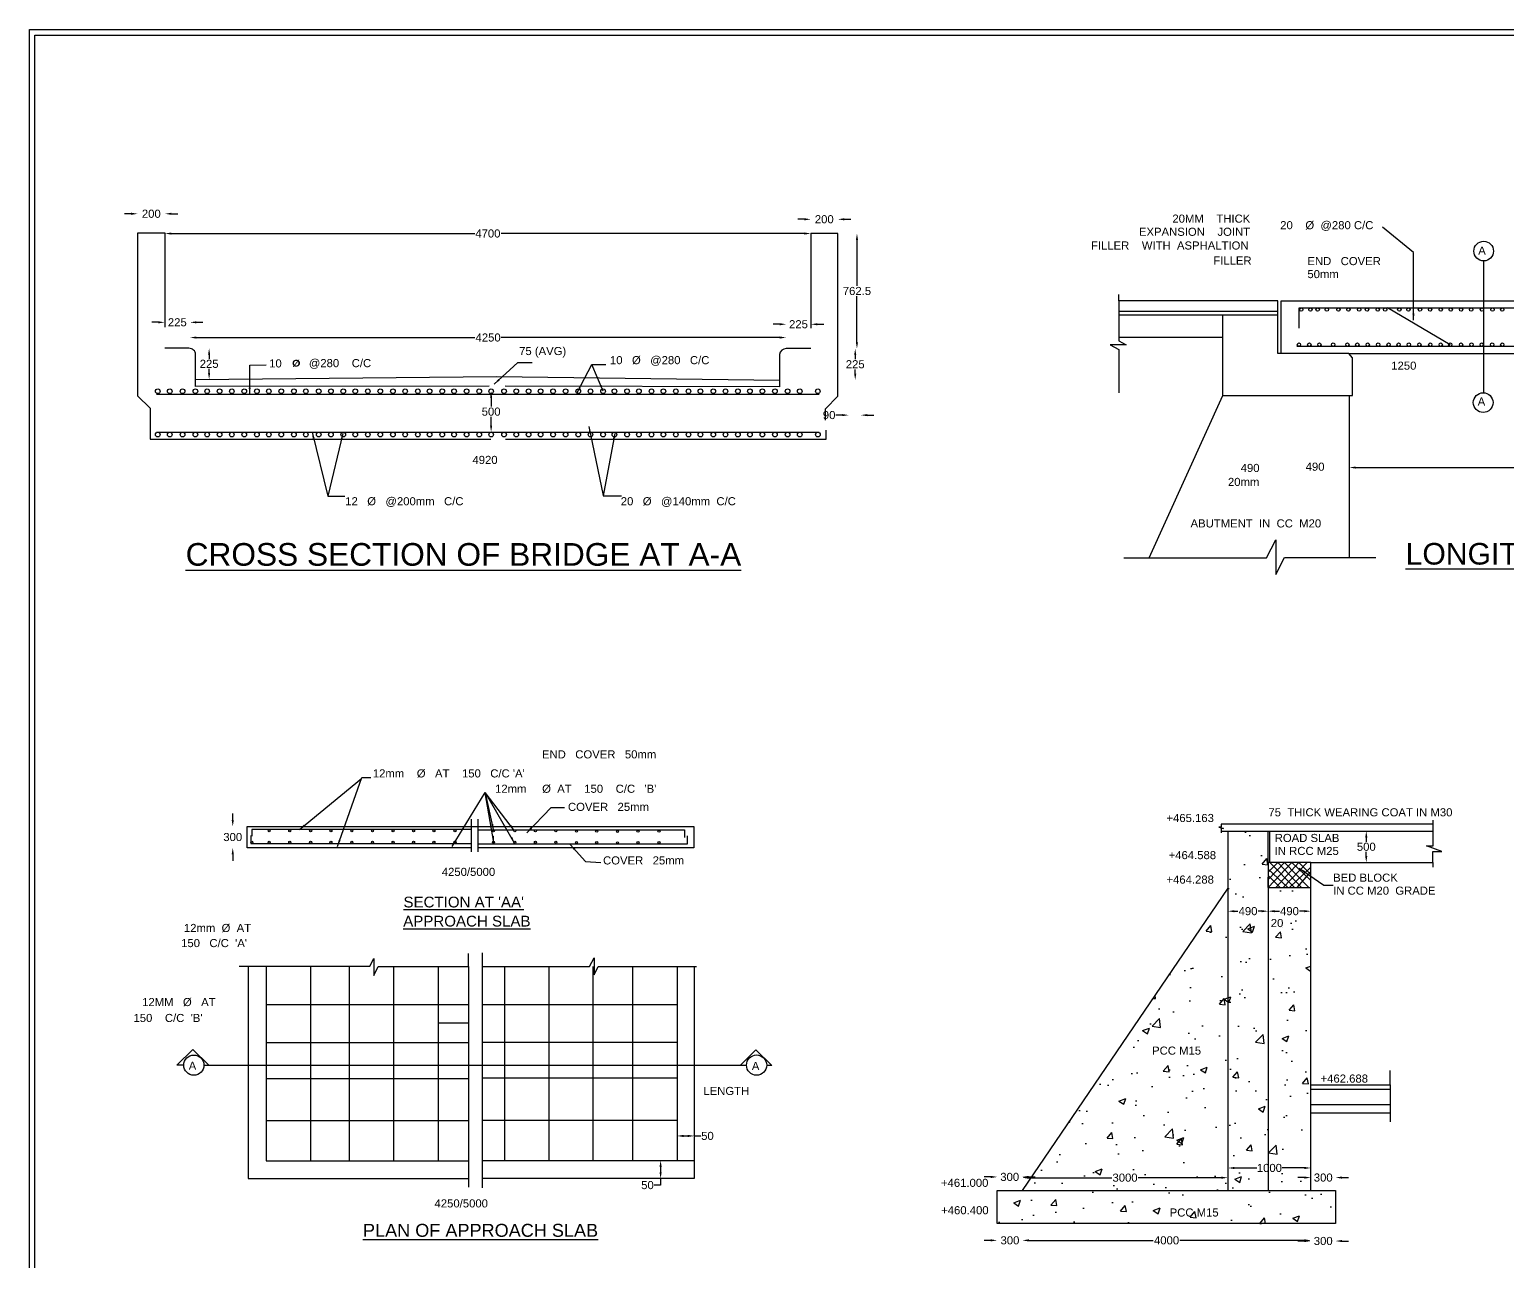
# Model space of a CAD drawing. Header units: inches. Extents: x -140 to 188, y -114 to 80.
# Drawn here: x -140.1 to -3.1, y -34.6 to 79.6 of the extents above; entities that cross this region are included whole.
import ezdxf

# ---------------------------------------------------------------- set-up
doc = ezdxf.new("R2010")
doc.units = ezdxf.units.IN
doc.header["$MEASUREMENT"] = 0
doc.layers.add('DIMENSIONS', color=7, linetype='Continuous')
doc.layers.add('TEXT', color=1, linetype='Continuous')
doc.styles.get("Standard").update_dxf_attribs({"font": 'arial.ttf', "height": 0.75})
doc.dimstyles.get("Standard").update_dxf_attribs({"dimtxt": 0.75, "dimasz": 0.6, "dimexe": 0.18, "dimexo": 0.0625, "dimgap": 0.09, "dimtad": 0, "dimtih": 1, "dimtoh": 1, "dimdec": 4, "dimzin": 0, "dimdsep": 46, "dimtxsty": 'Standard', "dimcen": 0.09, "dimse1": 1, "dimse2": 1, "dimadec": 0, "dimazin": 0, "dimtfac": 1, "dimtdec": 4, "dimtofl": 0, "dimtmove": 0, "dimatfit": 3, "dimfxl": 1, "dimtolj": 1, "dimtzin": 0, "dimarcsym": 0})

# ---------------------------------------------------------------- blocks, each defined once
blk = doc.blocks.new('*D1')
at = {"layer": 'Defpoints', "color": 0, "transparency": 16777216}
for p in [(-127.52, 62.55), (-130.06, 60.77), (-127.52, 60.77)]:
    blk.add_point(p, dxfattribs=at)
at = {"layer": 'DIMENSIONS', "color": 0, "lineweight": -2, "transparency": 16777216}
for p, q in [((-130.66, 62.55), (-131.26, 62.55)), ((-126.92, 62.55), (-126.32, 62.55))]:
    blk.add_line(p, q, dxfattribs=at)
at = {"layer": 'DIMENSIONS', "color": 0, "transparency": 16777216}
for points in [[(-130.66, 62.65), (-130.66, 62.45), (-130.06, 62.55)], [(-126.92, 62.65), (-126.92, 62.45), (-127.52, 62.55)]]:
    blk.add_solid(points, dxfattribs=at)
at = {"layer": 'DIMENSIONS', "color": 0, "transparency": 16777216, "insert": (-128.79, 62.55), "char_height": 0.75, "attachment_point": 5}
blk.add_mtext('\\A1;200', dxfattribs=at)
blk = doc.blocks.new('*D2')
at = {"layer": 'Defpoints', "color": 0, "transparency": 16777216}
for p in [(-125.27, 50.08), (-124.69, 47.2), (-123.43, 47.2)]:
    blk.add_point(p, dxfattribs=at)
at = {"layer": 'DIMENSIONS', "color": 0, "lineweight": -2, "transparency": 16777216}
for p, q in [((-123.43, 49.48), (-123.43, 49.11)), ((-123.43, 47.8), (-123.43, 48.17))]:
    blk.add_line(p, q, dxfattribs=at)
at = {"layer": 'DIMENSIONS', "color": 0, "transparency": 16777216}
for points in [[(-123.53, 49.48), (-123.33, 49.48), (-123.43, 50.08)], [(-123.53, 47.8), (-123.33, 47.8), (-123.43, 47.2)]]:
    blk.add_solid(points, dxfattribs=at)
at = {"layer": 'DIMENSIONS', "color": 0, "transparency": 16777216, "insert": (-123.43, 48.64), "char_height": 0.75, "attachment_point": 5}
blk.add_mtext('\\A1;225', dxfattribs=at)
blk = doc.blocks.new('*D3')
at = {"layer": 'Defpoints', "color": 0, "transparency": 16777216}
for p in [(-127.52, 60.72), (-67.66, 60.72), (-67.66, 60.72)]:
    blk.add_point(p, dxfattribs=at)
at = {"layer": 'DIMENSIONS', "color": 0, "lineweight": -2, "transparency": 16777216}
for p, q in [((-126.92, 60.72), (-98.81, 60.72)), ((-68.26, 60.72), (-96.37, 60.72))]:
    blk.add_line(p, q, dxfattribs=at)
at = {"layer": 'DIMENSIONS', "color": 0, "transparency": 16777216}
for points in [[(-126.92, 60.82), (-126.92, 60.62), (-127.52, 60.72)], [(-68.26, 60.82), (-68.26, 60.62), (-67.66, 60.72)]]:
    blk.add_solid(points, dxfattribs=at)
at = {"layer": 'DIMENSIONS', "color": 0, "transparency": 16777216, "insert": (-97.59, 60.72), "char_height": 0.75, "attachment_point": 5}
blk.add_mtext('\\A1;4700', dxfattribs=at)
blk = doc.blocks.new('*D4')
at = {"layer": 'Defpoints', "color": 0, "transparency": 16777216}
for p in [(-69.94, 51.08), (-125.21, 50.08), (-69.94, 50.05)]:
    blk.add_point(p, dxfattribs=at)
at = {"layer": 'DIMENSIONS', "color": 0, "lineweight": -2, "transparency": 16777216}
for p, q in [((-124.61, 51.08), (-98.8, 51.08)), ((-70.54, 51.08), (-96.35, 51.08))]:
    blk.add_line(p, q, dxfattribs=at)
at = {"layer": 'DIMENSIONS', "color": 0, "transparency": 16777216}
for points in [[(-124.61, 51.18), (-124.61, 50.98), (-125.21, 51.08)], [(-70.54, 51.18), (-70.54, 50.98), (-69.94, 51.08)]]:
    blk.add_solid(points, dxfattribs=at)
at = {"layer": 'DIMENSIONS', "color": 0, "transparency": 16777216, "insert": (-97.57, 51.08), "char_height": 0.75, "attachment_point": 5}
blk.add_mtext('\\A1;4250', dxfattribs=at)
blk = doc.blocks.new('*D5')
at = {"layer": 'Defpoints', "color": 0, "transparency": 16777216}
for p in [(-69.94, 52.31), (-69.94, 50.11), (-67.65, 50.05)]:
    blk.add_point(p, dxfattribs=at)
at = {"layer": 'DIMENSIONS', "color": 0, "lineweight": -2, "transparency": 16777216}
for p, q in [((-70.54, 52.31), (-71.14, 52.31)), ((-67.05, 52.31), (-66.45, 52.31))]:
    blk.add_line(p, q, dxfattribs=at)
at = {"layer": 'DIMENSIONS', "color": 0, "transparency": 16777216}
for points in [[(-70.54, 52.41), (-70.54, 52.21), (-69.94, 52.31)], [(-67.05, 52.41), (-67.05, 52.21), (-67.65, 52.31)]]:
    blk.add_solid(points, dxfattribs=at)
at = {"layer": 'DIMENSIONS', "color": 0, "transparency": 16777216, "insert": (-68.8, 52.31), "char_height": 0.75, "attachment_point": 5}
blk.add_mtext('\\A1;225', dxfattribs=at)
blk = doc.blocks.new('*D6')
at = {"layer": 'Defpoints', "color": 0, "transparency": 16777216}
for p in [(-125.21, 52.49), (-127.55, 50.09), (-125.21, 50.08)]:
    blk.add_point(p, dxfattribs=at)
at = {"layer": 'DIMENSIONS', "color": 0, "lineweight": -2, "transparency": 16777216}
for p, q in [((-128.15, 52.49), (-128.75, 52.49)), ((-124.61, 52.49), (-124.01, 52.49))]:
    blk.add_line(p, q, dxfattribs=at)
at = {"layer": 'DIMENSIONS', "color": 0, "transparency": 16777216}
for points in [[(-128.15, 52.59), (-128.15, 52.39), (-127.55, 52.49)], [(-124.61, 52.59), (-124.61, 52.39), (-125.21, 52.49)]]:
    blk.add_solid(points, dxfattribs=at)
at = {"layer": 'DIMENSIONS', "color": 0, "transparency": 16777216, "insert": (-126.38, 52.49), "char_height": 0.75, "attachment_point": 5}
blk.add_mtext('\\A1;225', dxfattribs=at)
blk = doc.blocks.new('*D7')
at = {"layer": 'Defpoints', "color": 0, "transparency": 16777216}
for p in [(-65.16, 62.04), (-67.66, 60.72), (-65.16, 60.72)]:
    blk.add_point(p, dxfattribs=at)
at = {"layer": 'DIMENSIONS', "color": 0, "lineweight": -2, "transparency": 16777216}
for p, q in [((-68.26, 62.04), (-68.86, 62.04)), ((-64.56, 62.04), (-63.96, 62.04))]:
    blk.add_line(p, q, dxfattribs=at)
at = {"layer": 'DIMENSIONS', "color": 0, "transparency": 16777216}
for points in [[(-68.26, 62.14), (-68.26, 61.94), (-67.66, 62.04)], [(-64.56, 62.14), (-64.56, 61.94), (-65.16, 62.04)]]:
    blk.add_solid(points, dxfattribs=at)
at = {"layer": 'DIMENSIONS', "color": 0, "transparency": 16777216, "insert": (-66.41, 62.04), "char_height": 0.75, "attachment_point": 5}
blk.add_mtext('\\A1;200', dxfattribs=at)
blk = doc.blocks.new('*D8')
at = {"layer": 'Defpoints', "color": 0, "transparency": 16777216}
for p in [(-67.66, 60.72), (-67.65, 50.05), (-63.38, 50.05)]:
    blk.add_point(p, dxfattribs=at)
at = {"layer": 'DIMENSIONS', "color": 0, "lineweight": -2, "transparency": 16777216}
for p, q in [((-63.38, 60.12), (-63.38, 55.86)), ((-63.38, 50.65), (-63.38, 54.91))]:
    blk.add_line(p, q, dxfattribs=at)
at = {"layer": 'DIMENSIONS', "color": 0, "transparency": 16777216}
for points in [[(-63.48, 60.12), (-63.28, 60.12), (-63.38, 60.72)], [(-63.48, 50.65), (-63.28, 50.65), (-63.38, 50.05)]]:
    blk.add_solid(points, dxfattribs=at)
at = {"layer": 'DIMENSIONS', "color": 0, "transparency": 16777216, "insert": (-63.38, 55.39), "char_height": 0.75, "attachment_point": 5}
blk.add_mtext('\\A1;762.5', dxfattribs=at)
blk = doc.blocks.new('*D9')
at = {"layer": 'Defpoints', "color": 0, "transparency": 16777216}
for p in [(-69.94, 50.05), (-70.56, 47.14), (-63.54, 47.14)]:
    blk.add_point(p, dxfattribs=at)
at = {"layer": 'DIMENSIONS', "color": 0, "lineweight": -2, "transparency": 16777216}
for p, q in [((-63.54, 49.45), (-63.54, 49.07)), ((-63.54, 47.74), (-63.54, 48.12))]:
    blk.add_line(p, q, dxfattribs=at)
at = {"layer": 'DIMENSIONS', "color": 0, "transparency": 16777216}
for points in [[(-63.64, 49.45), (-63.44, 49.45), (-63.54, 50.05)], [(-63.64, 47.74), (-63.44, 47.74), (-63.54, 47.14)]]:
    blk.add_solid(points, dxfattribs=at)
at = {"layer": 'DIMENSIONS', "color": 0, "transparency": 16777216, "insert": (-63.54, 48.6), "char_height": 0.75, "attachment_point": 5}
blk.add_mtext('\\A1;225', dxfattribs=at)
blk = doc.blocks.new('*D10')
at = {"layer": 'Defpoints', "color": 0, "transparency": 16777216}
for p in [(-63.02, 45.68), (-64.14, 44.52), (-64.14, 43.89)]:
    blk.add_point(p, dxfattribs=at)
at = {"layer": 'DIMENSIONS', "color": 0, "lineweight": -2, "transparency": 16777216}
for p, q in [((-64.74, 43.89), (-65.34, 43.89)), ((-62.42, 43.89), (-61.82, 43.89))]:
    blk.add_line(p, q, dxfattribs=at)
at = {"layer": 'DIMENSIONS', "color": 0, "transparency": 16777216}
for points in [[(-64.74, 43.99), (-64.74, 43.79), (-64.14, 43.89)], [(-62.42, 43.99), (-62.42, 43.79), (-63.02, 43.89)]]:
    blk.add_solid(points, dxfattribs=at)
at = {"layer": 'DIMENSIONS', "color": 0, "transparency": 16777216, "insert": (-65.96, 43.89), "char_height": 0.75, "attachment_point": 5}
blk.add_mtext('\\A1;90', dxfattribs=at)
blk = doc.blocks.new('*D11')
at = {"layer": 'Defpoints', "color": 0, "transparency": 16777216}
for p in [(-95.18, 46.1), (-97.29, 42.32), (-95.18, 42.32)]:
    blk.add_point(p, dxfattribs=at)
at = {"layer": 'DIMENSIONS', "color": 0, "lineweight": -2, "transparency": 16777216}
for p, q in [((-97.29, 45.5), (-97.29, 44.68)), ((-97.29, 42.92), (-97.29, 43.74))]:
    blk.add_line(p, q, dxfattribs=at)
at = {"layer": 'DIMENSIONS', "color": 0, "transparency": 16777216}
for points in [[(-97.39, 45.5), (-97.19, 45.5), (-97.29, 46.1)], [(-97.39, 42.92), (-97.19, 42.92), (-97.29, 42.32)]]:
    blk.add_solid(points, dxfattribs=at)
at = {"layer": 'DIMENSIONS', "color": 0, "transparency": 16777216, "insert": (-97.29, 44.21), "char_height": 0.75, "attachment_point": 5}
blk.add_mtext('\\A1;500', dxfattribs=at)
blk = doc.blocks.new('*D12')
at = {"layer": 'Defpoints', "color": 0, "transparency": 16777216}
for p in [(45.85, 39.03), (-17.75, 38.19), (45.85, 38.3)]:
    blk.add_point(p, dxfattribs=at)
at = {"layer": 'DIMENSIONS', "color": 0, "lineweight": -2, "transparency": 16777216}
for p, q in [((-17.15, 39.03), (12.84, 39.03)), ((45.25, 39.03), (15.26, 39.03))]:
    blk.add_line(p, q, dxfattribs=at)
at = {"layer": 'DIMENSIONS', "color": 0, "transparency": 16777216}
for points in [[(-17.15, 39.13), (-17.15, 38.93), (-17.75, 39.03)], [(45.25, 39.13), (45.25, 38.93), (45.85, 39.03)]]:
    blk.add_solid(points, dxfattribs=at)
at = {"layer": 'DIMENSIONS', "color": 0, "transparency": 16777216, "insert": (14.05, 39.03), "char_height": 0.75, "attachment_point": 5}
blk.add_mtext('\\A1;5025', dxfattribs=at)
blk = doc.blocks.new('*D14')
at = {"layer": 'Defpoints', "color": 0, "transparency": 16777216}
for p in [(-119.91, 5.76), (-121.24, 3.78), (-119.91, 3.78)]:
    blk.add_point(p, dxfattribs=at)
at = {"layer": 'DIMENSIONS', "color": 0, "lineweight": -2, "transparency": 16777216}
for p, q in [((-121.24, 6.36), (-121.24, 6.96)), ((-121.24, 3.18), (-121.24, 2.58))]:
    blk.add_line(p, q, dxfattribs=at)
at = {"layer": 'DIMENSIONS', "color": 0, "transparency": 16777216}
for points in [[(-121.34, 6.36), (-121.14, 6.36), (-121.24, 5.76)], [(-121.34, 3.18), (-121.14, 3.18), (-121.24, 3.78)]]:
    blk.add_solid(points, dxfattribs=at)
at = {"layer": 'DIMENSIONS', "color": 0, "transparency": 16777216, "insert": (-121.24, 4.78), "char_height": 0.75, "attachment_point": 5}
blk.add_mtext('\\A1;300', dxfattribs=at)
blk = doc.blocks.new('*D15')
at = {"layer": 'Defpoints', "color": 0, "transparency": 16777216}
for p in [(-16.17, 5.34), (-16.17, 2.43), (-16.17, 2.43)]:
    blk.add_point(p, dxfattribs=at)
at = {"layer": 'DIMENSIONS', "color": 0, "lineweight": -2, "transparency": 16777216}
for p, q in [((-16.17, 4.74), (-16.17, 4.35)), ((-16.17, 3.03), (-16.17, 3.41))]:
    blk.add_line(p, q, dxfattribs=at)
at = {"layer": 'DIMENSIONS', "color": 0, "transparency": 16777216}
for points in [[(-16.27, 4.74), (-16.07, 4.74), (-16.17, 5.34)], [(-16.27, 3.03), (-16.07, 3.03), (-16.17, 2.43)]]:
    blk.add_solid(points, dxfattribs=at)
at = {"layer": 'DIMENSIONS', "color": 0, "transparency": 16777216, "insert": (-16.17, 3.88), "char_height": 0.75, "attachment_point": 5}
blk.add_mtext('\\A1;500', dxfattribs=at)
blk = doc.blocks.new('*D16')
at = {"layer": 'Defpoints', "color": 0, "transparency": 16777216}
for p in [(-28.99, -2.09), (-25.26, -2.09), (-25.26, -2.09)]:
    blk.add_point(p, dxfattribs=at)
at = {"layer": 'DIMENSIONS', "color": 0, "lineweight": -2, "transparency": 16777216}
for p, q in [((-28.39, -2.09), (-28.06, -2.09)), ((-25.86, -2.09), (-26.19, -2.09))]:
    blk.add_line(p, q, dxfattribs=at)
at = {"layer": 'DIMENSIONS', "color": 0, "transparency": 16777216}
for points in [[(-28.39, -1.99), (-28.39, -2.19), (-28.99, -2.09)], [(-25.86, -1.99), (-25.86, -2.19), (-25.26, -2.09)]]:
    blk.add_solid(points, dxfattribs=at)
at = {"layer": 'DIMENSIONS', "color": 0, "transparency": 16777216, "insert": (-27.13, -2.09), "char_height": 0.75, "attachment_point": 5}
blk.add_mtext('\\A1;490', dxfattribs=at)
blk = doc.blocks.new('*D17')
at = {"layer": 'Defpoints', "color": 0, "transparency": 16777216}
for p in [(-25.26, -2.09), (-21.31, -2.09), (-21.31, -2.09)]:
    blk.add_point(p, dxfattribs=at)
at = {"layer": 'DIMENSIONS', "color": 0, "lineweight": -2, "transparency": 16777216}
for p, q in [((-24.66, -2.09), (-24.22, -2.09)), ((-21.91, -2.09), (-22.35, -2.09))]:
    blk.add_line(p, q, dxfattribs=at)
at = {"layer": 'DIMENSIONS', "color": 0, "transparency": 16777216}
for points in [[(-24.66, -1.99), (-24.66, -2.19), (-25.26, -2.09)], [(-21.91, -1.99), (-21.91, -2.19), (-21.31, -2.09)]]:
    blk.add_solid(points, dxfattribs=at)
at = {"layer": 'DIMENSIONS', "color": 0, "transparency": 16777216, "insert": (-23.29, -2.09), "char_height": 0.75, "attachment_point": 5}
blk.add_mtext('\\A1;490', dxfattribs=at)
blk = doc.blocks.new('*D18')
at = {"layer": 'Defpoints', "color": 0, "transparency": 16777216}
for p in [(-48.07, -26.72), (-50.38, -27.97), (-48.07, -27.97)]:
    blk.add_point(p, dxfattribs=at)
at = {"layer": 'DIMENSIONS', "color": 0, "lineweight": -2, "transparency": 16777216}
for p, q in [((-50.98, -26.72), (-51.58, -26.72)), ((-47.47, -26.72), (-46.87, -26.72))]:
    blk.add_line(p, q, dxfattribs=at)
at = {"layer": 'DIMENSIONS', "color": 0, "transparency": 16777216}
for points in [[(-50.98, -26.62), (-50.98, -26.82), (-50.38, -26.72)], [(-47.47, -26.62), (-47.47, -26.82), (-48.07, -26.72)]]:
    blk.add_solid(points, dxfattribs=at)
at = {"layer": 'DIMENSIONS', "color": 0, "transparency": 16777216, "insert": (-49.22, -26.72), "char_height": 0.75, "attachment_point": 5}
blk.add_mtext('\\A1;300', dxfattribs=at)
blk = doc.blocks.new('*D19')
at = {"layer": 'Defpoints', "color": 0, "transparency": 16777216}
for p in [(-28.99, -26.79), (-48.07, -27.97), (-28.99, -27.97)]:
    blk.add_point(p, dxfattribs=at)
at = {"layer": 'DIMENSIONS', "color": 0, "lineweight": -2, "transparency": 16777216}
for p, q in [((-47.47, -26.79), (-39.74, -26.79)), ((-29.59, -26.79), (-37.32, -26.79))]:
    blk.add_line(p, q, dxfattribs=at)
at = {"layer": 'DIMENSIONS', "color": 0, "transparency": 16777216}
for points in [[(-47.47, -26.69), (-47.47, -26.89), (-48.07, -26.79)], [(-29.59, -26.69), (-29.59, -26.89), (-28.99, -26.79)]]:
    blk.add_solid(points, dxfattribs=at)
at = {"layer": 'DIMENSIONS', "color": 0, "transparency": 16777216, "insert": (-38.53, -26.79), "char_height": 0.75, "attachment_point": 5}
blk.add_mtext('\\A1;3000', dxfattribs=at)
blk = doc.blocks.new('*D20')
at = {"layer": 'Defpoints', "color": 0, "transparency": 16777216}
for p in [(-21.31, -25.89), (-28.99, -27.91), (-21.31, -27.91)]:
    blk.add_point(p, dxfattribs=at)
at = {"layer": 'DIMENSIONS', "color": 0, "lineweight": -2, "transparency": 16777216}
for p, q in [((-28.39, -25.89), (-26.32, -25.89)), ((-21.91, -25.89), (-23.98, -25.89))]:
    blk.add_line(p, q, dxfattribs=at)
at = {"layer": 'DIMENSIONS', "color": 0, "transparency": 16777216}
for points in [[(-28.39, -25.79), (-28.39, -25.99), (-28.99, -25.89)], [(-21.91, -25.79), (-21.91, -25.99), (-21.31, -25.89)]]:
    blk.add_solid(points, dxfattribs=at)
at = {"layer": 'DIMENSIONS', "color": 0, "transparency": 16777216, "insert": (-25.15, -25.89), "char_height": 0.75, "attachment_point": 5}
blk.add_mtext('\\A1;1000', dxfattribs=at)
blk = doc.blocks.new('*D21')
at = {"layer": 'Defpoints', "color": 0, "transparency": 16777216}
for p in [(-19.01, -26.78), (-21.31, -27.85), (-19.01, -27.85)]:
    blk.add_point(p, dxfattribs=at)
at = {"layer": 'DIMENSIONS', "color": 0, "lineweight": -2, "transparency": 16777216}
for p, q in [((-21.91, -26.78), (-22.51, -26.78)), ((-18.41, -26.78), (-17.81, -26.78))]:
    blk.add_line(p, q, dxfattribs=at)
at = {"layer": 'DIMENSIONS', "color": 0, "transparency": 16777216}
for points in [[(-21.91, -26.68), (-21.91, -26.88), (-21.31, -26.78)], [(-18.41, -26.68), (-18.41, -26.88), (-19.01, -26.78)]]:
    blk.add_solid(points, dxfattribs=at)
at = {"layer": 'DIMENSIONS', "color": 0, "transparency": 16777216, "insert": (-20.16, -26.78), "char_height": 0.75, "attachment_point": 5}
blk.add_mtext('\\A1;300', dxfattribs=at)
blk = doc.blocks.new('*D22')
at = {"layer": 'Defpoints', "color": 0, "transparency": 16777216}
for p in [(-50.38, -31.03), (-48.03, -31.03), (-48.03, -32.6)]:
    blk.add_point(p, dxfattribs=at)
at = {"layer": 'DIMENSIONS', "color": 0, "lineweight": -2, "transparency": 16777216}
for p, q in [((-50.98, -32.6), (-51.58, -32.6)), ((-47.43, -32.6), (-46.83, -32.6))]:
    blk.add_line(p, q, dxfattribs=at)
at = {"layer": 'DIMENSIONS', "color": 0, "transparency": 16777216}
for points in [[(-50.98, -32.5), (-50.98, -32.7), (-50.38, -32.6)], [(-47.43, -32.5), (-47.43, -32.7), (-48.03, -32.6)]]:
    blk.add_solid(points, dxfattribs=at)
at = {"layer": 'DIMENSIONS', "color": 0, "transparency": 16777216, "insert": (-49.2, -32.6), "char_height": 0.75, "attachment_point": 5}
blk.add_mtext('\\A1;300', dxfattribs=at)
blk = doc.blocks.new('*D23')
at = {"layer": 'Defpoints', "color": 0, "transparency": 16777216}
for p in [(-48.05, -27.97), (-21.31, -27.97), (-21.31, -32.6)]:
    blk.add_point(p, dxfattribs=at)
at = {"layer": 'DIMENSIONS', "color": 0, "lineweight": -2, "transparency": 16777216}
for p, q in [((-47.45, -32.6), (-35.91, -32.6)), ((-21.91, -32.6), (-33.46, -32.6))]:
    blk.add_line(p, q, dxfattribs=at)
at = {"layer": 'DIMENSIONS', "color": 0, "transparency": 16777216}
for points in [[(-47.45, -32.5), (-47.45, -32.7), (-48.05, -32.6)], [(-21.91, -32.5), (-21.91, -32.7), (-21.31, -32.6)]]:
    blk.add_solid(points, dxfattribs=at)
at = {"layer": 'DIMENSIONS', "color": 0, "transparency": 16777216, "insert": (-34.68, -32.6), "char_height": 0.75, "attachment_point": 5}
blk.add_mtext('\\A1;4000', dxfattribs=at)
blk = doc.blocks.new('*D24')
at = {"layer": 'Defpoints', "color": 0, "transparency": 16777216}
for p in [(-21.31, -27.97), (-19.01, -27.97), (-19.01, -32.66)]:
    blk.add_point(p, dxfattribs=at)
at = {"layer": 'DIMENSIONS', "color": 0, "lineweight": -2, "transparency": 16777216}
for p, q in [((-21.91, -32.66), (-22.51, -32.66)), ((-18.41, -32.66), (-17.81, -32.66))]:
    blk.add_line(p, q, dxfattribs=at)
at = {"layer": 'DIMENSIONS', "color": 0, "transparency": 16777216}
for points in [[(-21.91, -32.56), (-21.91, -32.76), (-21.31, -32.66)], [(-18.41, -32.56), (-18.41, -32.76), (-19.01, -32.66)]]:
    blk.add_solid(points, dxfattribs=at)
at = {"layer": 'DIMENSIONS', "color": 0, "transparency": 16777216, "insert": (-20.16, -32.66), "char_height": 0.75, "attachment_point": 5}
blk.add_mtext('\\A1;300', dxfattribs=at)
blk = doc.blocks.new('*D50')
at = {"layer": 'Defpoints', "color": 0, "transparency": 16777216}
for p in [(-81.58, -25.19), (-81.58, -26.88), (-81.58, -26.88)]:
    blk.add_point(p, dxfattribs=at)
at = {"layer": 'DIMENSIONS', "color": 0, "lineweight": -2, "transparency": 16777216}
for p, q in [((-81.58, -25.79), (-81.58, -26.28)), ((-81.58, -26.88), (-81.58, -27.48)), ((-81.58, -27.48), (-82.18, -27.48))]:
    blk.add_line(p, q, dxfattribs=at)
at = {"layer": 'DIMENSIONS', "color": 0, "transparency": 16777216}
for points in [[(-81.68, -25.79), (-81.48, -25.79), (-81.58, -25.19)], [(-81.68, -26.28), (-81.48, -26.28), (-81.58, -26.88)]]:
    blk.add_solid(points, dxfattribs=at)
at = {"layer": 'DIMENSIONS', "color": 0, "transparency": 16777216, "insert": (-82.8, -27.48), "char_height": 0.75, "attachment_point": 5}
blk.add_mtext('\\A1;50', dxfattribs=at)
blk = doc.blocks.new('*D51')
at = {"layer": 'Defpoints', "color": 0, "transparency": 16777216}
for p in [(-80.05, -22.92), (-78.46, -22.92), (-78.46, -22.92)]:
    blk.add_point(p, dxfattribs=at)
at = {"layer": 'DIMENSIONS', "color": 0, "lineweight": -2, "transparency": 16777216}
for p, q in [((-79.45, -22.92), (-79.06, -22.92)), ((-78.46, -22.92), (-77.86, -22.92))]:
    blk.add_line(p, q, dxfattribs=at)
at = {"layer": 'DIMENSIONS', "color": 0, "transparency": 16777216}
for points in [[(-79.45, -22.82), (-79.45, -23.02), (-80.05, -22.92)], [(-79.06, -22.82), (-79.06, -23.02), (-78.46, -22.92)]]:
    blk.add_solid(points, dxfattribs=at)
at = {"layer": 'DIMENSIONS', "color": 0, "transparency": 16777216, "insert": (-77.24, -22.92), "char_height": 0.75, "attachment_point": 5}
blk.add_mtext('\\A1;50', dxfattribs=at)

msp = doc.modelspace()

# ---------------------------------------------------------------- hatches: boundary and pattern name
at = {"layer": 'DIMENSIONS'}
h = msp.add_hatch(dxfattribs=at)
h.set_pattern_fill('AR-CONC', color=0, scale=0.9, style=0)
h.paths.add_polyline_path([(-25.26122, 0.09572), (-25.26122, 1.07545), (-25.26122, 2.42694), (-25.26122, 5.3351), (-28.98907, 5.3351), (-28.98907, 0.05126), (-28.98907, -27.97023), (-25.26122, -27.97023)])
h.paths.add_polyline_path([(-21.31203, 0.09572), (-25.26122, 0.09572), (-25.26122, -27.97023), (-21.31203, -27.97023)])
h.paths.add_polyline_path([(-50.38215, -27.97023), (-50.38215, -31.03284), (-19.00889, -31.03284), (-19.00889, -27.97023)])
h.paths.add_polyline_path([(-28.15499, -1.52176), (-26.0953, -1.52176), (-26.0953, -2.66262), (-28.15499, -2.66262)], flags=24)
h.paths.add_polyline_path([(-26.42135, -25.32373), (-23.87974, -25.32373), (-23.87974, -26.46459), (-26.42135, -26.46459)], flags=9)
h.paths.add_polyline_path([(-24.31647, -1.52176), (-22.25678, -1.52176), (-22.25678, -2.66262), (-24.31647, -2.66262)], flags=24)
h.paths.add_polyline_path([(-25.21358, -3.7643), (-23.66523, -3.7643), (-23.66523, -2.61551), (-25.21358, -2.61551)], flags=24)
h.paths.add_polyline_path([(-34.58747, -30.59409), (-29.65824, -30.59409), (-29.65824, -29.43072), (-34.58747, -29.43072)], flags=24)
h = msp.add_hatch(dxfattribs=at)
h.set_pattern_fill('AR-HBONE', color=0, scale=10, style=0)
h.paths.add_polyline_path([(-21.31203, 2.42694), (-25.26122, 2.42694), (-25.26122, 0.09572), (-21.31203, 0.09572)])
h = msp.add_hatch(dxfattribs=at)
h.set_pattern_fill('AR-CONC', color=0, scale=0.9, style=0)
h.paths.add_polyline_path([(-28.98907, 0.05126), (-48.06653, -27.97023), (-28.98907, -27.97023)])
h.paths.add_polyline_path([(-39.83365, -26.21802), (-37.22195, -26.21802), (-37.22195, -27.35939), (-39.83365, -27.35939)], flags=24)
h.paths.add_polyline_path([(-36.21693, -15.5936), (-31.2877, -15.5936), (-31.2877, -14.43023), (-36.21693, -14.43023)], flags=24)

# ---------------------------------------------------------------- linework, layer by layer
at = {"color": 0}
for points in [[(-140.0749, 79.62542), (188.23104, 79.62542), (188.23104, -114.11082), (-140.0749, -114.11082)], [(187.71452, -114.11082), (-139.57935, -114.11082), (-139.57935, 79.12107), (187.71452, 79.12107)], [(-50.38215, -27.97023), (-19.00889, -27.97023), (-19.00889, -31.03284), (-50.38215, -31.03284)]]:
    msp.add_lwpolyline(points, close=True, dxfattribs=at)
for points in [[(-127.51834, 52.02825), (-127.51834, 60.76546), (-130.05638, 60.76546), (-130.05638, 45.68645), (-128.8895, 44.5491), (-128.8895, 41.66899), (-97.31929, 41.66899)], [(-66.28179, 43.40833), (-66.28179, 44.48236), (-65.16476, 45.63991), (-65.16476, 60.71997), (-67.66174, 60.71997), (-67.66174, 51.93973)], [(-5.30412, 58.16455), (-5.30412, 45.95388)], [(-36.29659, 30.64798), (-29.47187, 45.69766), (-17.44431, 45.69766), (-17.44431, 49.20324), (-17.79689, 49.60904), (-24.35235, 49.60904), (-24.35235, 54.47532), (-39.10933, 54.47532), (-39.10933, 55.0579)], [(-39.10933, 54.47532), (-39.10933, 50.78167), (-38.43597, 50.41778), (-39.8978, 50.41778), (-39.10933, 49.97065), (-39.10933, 45.95622)], [(-24.35235, 53.49035), (-39.10933, 53.49035)], [(-24.05731, 49.60904), (-24.05731, 54.47532), (25.3038, 54.47532)], [(-22.38244, 51.94245), (-22.38244, 53.84676), (50.83497, 53.84676), (50.83497, 52.39595)], [(-8.3873, 50.4189), (-14.20161, 53.84676)], [(-24.35235, 53.16626), (-39.10933, 53.16626)], [(-39.10933, 51.10894), (-29.47187, 51.10894), (-29.47749, 53.16626)], [(-29.47187, 45.69766), (-29.47187, 51.10894)], [(50.83497, 51.68198), (50.83497, 50.25083), (-22.60967, 50.25083)], [(-17.79689, 49.60904), (24.50434, 49.60904)], [(-124.68621, 47.19851), (-96.78959, 47.47902), (-70.55634, 47.14459)], [(-128.31383, 45.83984), (-66.86786, 45.83984)], [(-17.74698, 45.69766), (-17.74698, 30.68264)], [(-95.95706, 41.66899), (-66.22695, 41.66899), (-66.22695, 42.50848)], [(-128.31383, 42.32222), (-66.86786, 42.32222)], [(-38.65111, 30.64798), (-25.42366, 30.64798), (-24.56426, 32.31789), (-24.56426, 29.10235), (-23.75986, 30.68264), (-15.2864, 30.68264)], [(-99.14837, 3.77754), (-119.914, 3.77754), (-119.914, 5.76148), (-78.50456, 5.76148), (-78.50456, 3.77754), (-98.52185, 3.77754)], [(-99.14837, 6.44331), (-99.14837, 3.42011)], [(-98.52185, 6.44331), (-98.52185, 3.42011)], [(-9.97511, 5.98355), (-29.60511, 5.98355), (-29.60511, 5.7022), (-29.83552, 5.7022), (-29.40294, 5.56314), (-29.60713, 5.56314), (-29.60713, 5.17164)], [(-9.98431, 2.42694), (-9.98431, 3.45844), (-9.16604, 3.45844), (-10.57273, 3.95919), (-9.97511, 3.95919), (-9.97511, 6.34813)], [(-119.57583, 4.93372), (-119.57583, 4.18431), (-99.14837, 4.18431)], [(-99.14837, 5.47016), (-119.48089, 5.47016), (-119.48089, 4.87909)], [(-98.52185, 5.46463), (-79.37338, 5.46463), (-79.37338, 4.74308)], [(-79.1278, 4.89246), (-79.1278, 4.11708), (-98.52185, 4.11708)], [(-28.98907, 5.3351), (-28.98907, 0.05126), (-48.06653, -27.97023)], [(-29.60713, 5.3351), (-9.97511, 5.3351)], [(-21.31203, 2.42694), (-25.26122, 2.42694), (-25.26122, 5.3351)], [(-25.12015, 2.42694), (-25.12015, 5.3351)], [(-25.26122, 2.42694), (-25.26122, 0.09572), (-21.31203, 0.09572)], [(-21.31203, -27.97023), (-21.31203, 2.42694), (-9.98431, 2.42694), (-9.98431, 1.98834)], [(-28.98907, 0.05126), (-28.98907, -27.97023)], [(-25.26122, 0.09572), (-25.26122, -27.97023)], [(-120.65686, -7.18965), (-108.52037, -7.18965), (-108.15356, -6.46822), (-108.15356, -8.03689), (-107.76519, -7.22959), (-99.40219, -7.22959), (-99.40219, -6.02408)], [(-98.12765, -5.95756), (-98.12765, -27.7219)], [(-98.12765, -7.22245), (-88.16511, -7.22245), (-87.75037, -6.42072), (-87.75037, -7.97499), (-87.36673, -7.20303), (-78.23823, -7.20303)], [(-119.82645, -7.18965), (-119.82645, -26.86217), (-99.40219, -26.86217)], [(-118.13083, -7.18965), (-118.13083, -25.23743), (-99.40219, -25.23743)], [(-114.02958, -7.18965), (-114.02958, -25.23743)], [(-110.44916, -7.18965), (-110.44916, -25.23743)], [(-106.33358, -7.18965), (-106.33358, -25.23743)], [(-102.18683, -7.18965), (-102.18683, -25.23743)], [(-99.40219, -7.22959), (-99.40219, -27.67349)], [(-78.46137, -7.20303), (-78.46137, -26.8786), (-98.12765, -26.8786)], [(-96.04449, -7.22245), (-96.04449, -25.19118)], [(-91.93598, -7.22245), (-91.93598, -25.19118)], [(-87.86082, -7.22245), (-87.86082, -25.19118)], [(-84.18806, -7.22245), (-84.18806, -25.19118)], [(-80.04998, -7.20303), (-80.04998, -25.19118)], [(-118.13083, -10.74115), (-99.40219, -10.74115)], [(-98.12765, -10.72523), (-80.04998, -10.72523)], [(-125.77999, -16.35824), (-126.41055, -16.35824), (-124.93133, -14.90061), (-123.45909, -16.35817)], [(-118.13083, -14.24994), (-99.40219, -14.24994)], [(-98.12765, -14.21348), (-80.04998, -14.21348)], [(-74.17863, -16.35817), (-72.74493, -14.9461), (-71.26069, -16.38831), (-71.74445, -16.37679)], [(-123.9052, -16.35817), (-73.62951, -16.35817)], [(-118.13083, -17.6094), (-99.40219, -17.6094)], [(-98.12765, -17.52486), (-80.04998, -17.52486)], [(-118.13083, -21.48694), (-99.40219, -21.48694)], [(-98.12765, -21.45093), (-80.04998, -21.45093)], [(-98.12765, -25.19118), (-78.46137, -25.19118)]]:
    msp.add_lwpolyline(points, dxfattribs=at)
for points in [[(-97.47869, 46.58313), (-124.68621, 46.55491), (-124.68621, 49.50057, 0.431715475), (-125.30223, 50.08106), (-127.55076, 50.08662)], [(-67.65471, 50.05012), (-69.94114, 50.05012, 0.372735472), (-70.55634, 49.51751), (-70.55634, 46.50073), (-95.9921, 46.57802)]]:
    msp.add_lwpolyline(points, format="xyb", dxfattribs=at)
for centre, radius in [((-5.2837, 59.08952), 0.91059), ((-22.19911, 53.6757), 0.15585), ((-21.34487, 53.6757), 0.15585), ((-20.67542, 53.6757), 0.15585), ((-19.82364, 53.6757), 0.15585), ((-18.75104, 53.6757), 0.15585), ((-17.82039, 53.6757), 0.15585), ((-16.82666, 53.6757), 0.15585), ((-16.10107, 53.6757), 0.15585), ((-15.10009, 53.6757), 0.15585), ((-14.41823, 53.6757), 0.15585), ((-13.10408, 53.6757), 0.15585), ((-12.26219, 53.6757), 0.15585), ((-11.18958, 53.6757), 0.15585), ((-10.25894, 53.6757), 0.15585), ((-9.2652, 53.6757), 0.15585), ((-8.33456, 53.6757), 0.15585), ((-7.37742, 53.6757), 0.15585), ((-6.44678, 53.6757), 0.15585), ((-5.45304, 53.6757), 0.15585), ((-4.4685, 53.6757), 0.15585), ((-3.56382, 53.6757), 0.15585), ((-22.40952, 50.4189), 0.15585), ((-21.44614, 50.4189), 0.15585), ((-20.50976, 50.4189), 0.15585), ((-19.23911, 50.4189), 0.15585), ((-17.92035, 50.4189), 0.15585), ((-16.99732, 50.4189), 0.15585), ((-16.029, 50.4189), 0.15585), ((-15.06729, 50.4189), 0.15585), ((-14.10557, 50.4189), 0.15585), ((-13.1715, 50.4189), 0.15585), ((-12.22345, 50.4189), 0.15585), ((-11.24231, 50.4189), 0.15585), ((-10.2435, 50.4189), 0.15585), ((-9.27121, 50.4189), 0.15585), ((-8.3873, 50.4189), 0.15585), ((-7.37965, 50.4189), 0.15585), ((-6.41619, 50.4189), 0.15585), ((-5.47041, 50.4189), 0.15585), ((-4.50052, 50.4189), 0.15585), ((-3.56846, 50.4189), 0.15585), ((-128.191, 46.10102), 0.21535), ((-127.0763, 46.10102), 0.21535), ((-125.89244, 46.10102), 0.21535), ((-124.70312, 46.10102), 0.21535), ((-123.61358, 46.10102), 0.21535), ((-122.46049, 46.10102), 0.21535), ((-121.32556, 46.10102), 0.21535), ((-120.17247, 46.10102), 0.21535), ((-119.00122, 46.10102), 0.21535), ((-117.89721, 46.10102), 0.21535), ((-116.74412, 46.10102), 0.21535), ((-115.57287, 46.10102), 0.21535), ((-114.46518, 46.10102), 0.21535), ((-113.27102, 46.10102), 0.21535), ((-112.1407, 46.10102), 0.21535), ((-110.99606, 46.10102), 0.21535), ((-109.88005, 46.10102), 0.21535), ((-108.7211, 46.10102), 0.21535), ((-107.56216, 46.10102), 0.21535), ((-106.38891, 46.10102), 0.21535), ((-105.25859, 46.10102), 0.21535), ((-104.08534, 46.10102), 0.21535), ((-102.99421, 46.10102), 0.21535), ((-101.82296, 46.10102), 0.21535), ((-100.71895, 46.10102), 0.21535), ((-99.56586, 46.10102), 0.21535), ((-98.39461, 46.10102), 0.21535), ((-97.28692, 46.10102), 0.21535), ((-96.09276, 46.10102), 0.21535), ((-94.96243, 46.10102), 0.21535), ((-93.8178, 46.10102), 0.21535), ((-92.70178, 46.10102), 0.21535), ((-91.54284, 46.10102), 0.21535), ((-90.3839, 46.10102), 0.21535), ((-89.21065, 46.10102), 0.21535), ((-88.08032, 46.10102), 0.21535), ((-86.90708, 46.10102), 0.21535), ((-85.85932, 46.10102), 0.21535), ((-84.68607, 46.10102), 0.21535), ((-83.59494, 46.10102), 0.21535), ((-82.42369, 46.10102), 0.21535), ((-81.31967, 46.10102), 0.21535), ((-80.16658, 46.10102), 0.21535), ((-78.99534, 46.10102), 0.21535), ((-77.88764, 46.10102), 0.21535), ((-76.69348, 46.10102), 0.21535), ((-75.56316, 46.10102), 0.21535), ((-74.41853, 46.10102), 0.21535), ((-73.30251, 46.10102), 0.21535), ((-72.14357, 46.10102), 0.21535), ((-70.98463, 46.10102), 0.21535), ((-69.81138, 46.10102), 0.21535), ((-68.68105, 46.10102), 0.21535), ((-67.00858, 46.10102), 0.21535), ((-5.33353, 45.04884), 0.91186), ((-128.191, 42.08648), 0.21535), ((-127.0763, 42.08648), 0.21535), ((-125.89244, 42.08648), 0.21535), ((-124.70312, 42.08648), 0.21535), ((-123.61358, 42.08648), 0.21535), ((-122.46049, 42.08648), 0.21535), ((-121.32556, 42.08648), 0.21535), ((-120.17247, 42.08648), 0.21535), ((-119.00122, 42.08648), 0.21535), ((-117.89721, 42.08648), 0.21535), ((-116.74412, 42.08648), 0.21535), ((-115.57287, 42.08648), 0.21535), ((-114.46518, 42.08648), 0.21535), ((-113.27102, 42.08648), 0.21535), ((-112.1407, 42.08648), 0.21535), ((-110.99606, 42.08648), 0.21535), ((-109.88005, 42.08648), 0.21535), ((-108.7211, 42.08648), 0.21535), ((-107.56216, 42.08648), 0.21535), ((-106.38891, 42.08648), 0.21535), ((-105.25859, 42.08648), 0.21535), ((-104.08534, 42.08648), 0.21535), ((-102.99421, 42.08648), 0.21535), ((-101.82296, 42.08648), 0.21535), ((-100.71895, 42.08648), 0.21535), ((-99.56586, 42.08648), 0.21535), ((-98.39461, 42.08648), 0.21535), ((-97.28692, 42.08648), 0.21535), ((-96.09276, 42.08648), 0.21535), ((-94.96243, 42.08648), 0.21535), ((-93.8178, 42.08648), 0.21535), ((-92.70178, 42.08648), 0.21535), ((-91.54284, 42.08648), 0.21535), ((-90.3839, 42.08648), 0.21535), ((-89.21065, 42.08648), 0.21535), ((-88.08032, 42.08648), 0.21535), ((-86.90708, 42.08648), 0.21535), ((-85.85932, 42.08648), 0.21535), ((-84.68607, 42.08648), 0.21535), ((-83.59494, 42.08648), 0.21535), ((-82.42369, 42.08648), 0.21535), ((-81.31967, 42.08648), 0.21535), ((-80.16658, 42.08648), 0.21535), ((-78.99534, 42.08648), 0.21535), ((-77.88764, 42.08648), 0.21535), ((-76.69348, 42.08648), 0.21535), ((-75.56316, 42.08648), 0.21535), ((-74.41853, 42.08648), 0.21535), ((-73.30251, 42.08648), 0.21535), ((-72.14357, 42.08648), 0.21535), ((-70.98463, 42.08648), 0.21535), ((-69.81138, 42.08648), 0.21535), ((-68.68105, 42.08648), 0.21535), ((-67.00355, 42.08648), 0.21535), ((-119.46391, 4.29833), 0.0971), ((-117.86922, 5.354), 0.0971), ((-117.86922, 4.29833), 0.0971), ((-115.95743, 5.354), 0.0971), ((-115.95743, 4.29833), 0.0971), ((-114.02096, 5.354), 0.0971), ((-114.02096, 4.29833), 0.0971), ((-112.13769, 5.354), 0.0971), ((-112.13769, 4.29833), 0.0971), ((-110.20122, 5.354), 0.0971), ((-110.20122, 4.29833), 0.0971), ((-108.28326, 5.354), 0.0971), ((-108.28326, 4.29833), 0.0971), ((-106.38085, 5.354), 0.0971), ((-106.38085, 4.29833), 0.0971), ((-104.47522, 5.354), 0.0971), ((-104.47522, 4.29833), 0.0971), ((-102.59152, 5.354), 0.0971), ((-102.59152, 4.29833), 0.0971), ((-100.64272, 5.354), 0.0971), ((-100.64272, 4.29833), 0.0971), ((-97.0665, 5.354), 0.0971), ((-97.0665, 4.29833), 0.0971), ((-95.08462, 5.354), 0.0971), ((-95.08462, 4.29833), 0.0971), ((-93.18789, 5.354), 0.0971), ((-93.18789, 4.29833), 0.0971), ((-91.29514, 5.354), 0.0971), ((-91.29514, 4.29833), 0.0971), ((-89.37805, 5.32965), 0.0971), ((-89.37805, 4.27397), 0.0971), ((-87.50634, 5.32965), 0.0971), ((-87.50634, 4.27397), 0.0971), ((-85.56779, 5.30535), 0.0971), ((-85.56779, 4.24968), 0.0971), ((-83.67879, 5.33173), 0.0971), ((-83.67879, 4.27606), 0.0971), ((-81.73149, 5.33173), 0.0971), ((-81.73149, 4.27606), 0.0971), ((-124.84259, -16.35817), 0.93739), ((-72.68158, -16.35446), 0.93739)]:
    msp.add_circle(centre, radius, dxfattribs=at)
at = {"layer": 'DIMENSIONS', "color": 0}
for points in [[(-25.26122, 0.84791), (-23.75068, 2.42694), (-21.49461, 0.09572)], [(-25.26122, 0.09572), (-23.06188, 2.42694), (-21.31203, 0.74817)], [(-22.1757, 0.09572), (-24.36076, 2.42694), (-25.26122, 1.53752)], [(-25.26122, 1.79543), (-23.44122, 0.09572)], [(-22.80769, 0.09572), (-25.12015, 2.42694)], [(-22.40497, 2.42694), (-24.54608, 0.09572)], [(-23.87839, 0.09572), (-21.64056, 2.42694)], [(-23.28662, 0.09572), (-21.31203, 2.00023)], [(-22.5719, 0.09572), (-21.31203, 1.54831)], [(-22.40497, 2.42694), (-21.31203, 1.30554)], [(-25.26122, 1.22529), (-24.15148, 0.09572)], [(-25.26122, 0.09572), (-25.26122, 1.07545)], [(-102.18683, -12.45063), (-99.40219, -12.45063)], [(-21.31203, -18.18827), (-13.96167, -18.18827), (-13.96167, -16.86819)], [(-21.31203, -18.57157), (-13.96167, -18.57157)], [(-13.96167, -18.18827), (-13.96167, -21.62157)], [(-13.96167, -20.04818), (-21.31203, -20.04818)], [(-13.96167, -20.79705), (-21.31203, -20.79705)]]:
    msp.add_lwpolyline(points, dxfattribs=at)

# ---------------------------------------------------------------- texts
at = {"layer": 'TEXT', "color": 0}
for s, height, p in [('20MM    THICK', 0.75, (-34.14019, 61.72742)), ('20    Ø  @280 C/C', 0.75, (-24.14298, 61.11846)), ('EXPANSION    JOINT', 0.75, (-37.24159, 60.50854)), ('FILLER    WITH  ASPHALTION', 0.75, (-41.69031, 59.23887)), ('A', 0.75, (-5.79141, 58.76387)), ('FILLER', 0.75, (-30.35242, 57.84223)), ('END   COVER', 0.75, (-21.62627, 57.79193)), ('50mm', 0.75, (-21.62627, 56.58712)), ('75 (AVG)', 0.75, (-94.69439, 49.45445)), ('10   Ø   @280   C/C', 0.75, (-86.2741, 48.61043)), ('10', 0.75, (-117.86617, 48.30824)), ('@280    C/C', 0.75, (-114.18639, 48.33394)), ('1250', 0.75, (-13.85481, 48.09911)), ('A', 0.75, (-5.84307, 44.77529)), ('4920', 0.75, (-99.01974, 39.36318)), ('490', 0.75, (-27.81016, 38.61926)), ('490', 0.75, (-21.78951, 38.73345)), ('20mm', 0.75, (-28.99143, 37.32512)), ('12   Ø   @200mm   C/C', 0.75, (-110.81134, 35.53262)), ('20   Ø   @140mm  C/C', 0.75, (-85.27254, 35.53238)), ('ABUTMENT  IN  CC  M20', 0.75, (-32.4574, 33.47791)), ('%%UCROSS SECTION OF BRIDGE AT A-A', 2.1, (-125.60594, 29.93108)), ('%%ULONGITUDINAL SECTION OF BRIDGE', 2, (-12.52171, 30.03874)), ('END   COVER   50mm', 0.75, (-92.57732, 12.07211)), ("12mm    Ø   AT    150   C/C 'A'", 0.75, (-108.25645, 10.30719)), ("12mm     Ø  AT    150    C/C   'B'", 0.75, (-96.92587, 8.886)), ('COVER   25mm', 0.75, (-90.16697, 7.2059)), ('+465.163', 0.75, (-34.69064, 6.17507)), ('75  THICK WEARING COAT IN M30', 0.75, (-25.23867, 6.70162)), ('ROAD SLAB', 0.75, (-24.65468, 4.32522)), ('COVER   25mm', 0.75, (-86.91401, 2.24352)), ('+464.588', 0.75, (-34.48966, 2.73356)), ('IN RCC M25', 0.75, (-24.65468, 3.12041)), ('   4250/5000', 0.75, (-102.73607, 1.18122)), ('BED BLOCK', 0.75, (-19.24132, 0.64421)), ('+464.288', 0.75, (-34.69064, 0.46789)), ('IN CC M20  GRADE', 0.75, (-19.24132, -0.5606)), ("%%USECTION AT 'AA'", 1, (-105.41487, -1.74204)), ('%%UAPPROACH SLAB', 1, (-105.43729, -3.51142)), ('12mm  Ø  AT', 0.75, (-125.76676, -4.01865)), ('20', 0.75, (-25.02211, -3.56004)), ("150   C/C  'A'", 0.75, (-126.02546, -5.41841)), ('12MM   Ø   AT', 0.75, (-129.64076, -10.88639)), ("150    C/C  'B'", 0.75, (-130.44203, -12.36079)), ('PCC M15', 0.75, (-36.02303, -15.38692)), ('A', 0.75, (-125.32102, -16.7897)), ('A', 0.75, (-73.12375, -16.8109)), ('+462.688', 0.75, (-20.40732, -17.97725)), ('LENGTH', 0.75, (-77.61447, -19.12591)), ('+461.000', 0.75, (-55.5945, -27.6404)), ('4250/5000', 0.75, (-102.5371, -29.54627)), ('+460.400', 0.75, (-55.57463, -30.18124)), ('PCC M15', 0.75, (-34.39358, -30.38741)), ('%%UPLAN OF APPROACH SLAB', 1.2, (-109.16901, -32.26818))]:
    msp.add_text(s, height=height, dxfattribs=at).set_placement(p)
at = {"layer": 'TEXT', "color": 0, "insert": (-115.74322, 49.01512), "char_height": 0.75, "attachment_point": 1}
msp.add_mtext('{\\fArial Black|b0|i0|c0|p34;\\H0.83333x;Ø}', dxfattribs=at)

# ---------------------------------------------------------------- dimensions: what is measured, and where the dimension line sits
at = {"layer": 'DIMENSIONS', "color": 0}
for base, p1, p2, text, picture, middle in [((-127.51834, 62.5482), (-130.05638, 60.76546), (-127.51834, 60.76546), '200', '*D1', (-128.78736, 62.5482)), ((-65.16476, 62.03592), (-67.66174, 60.71997), (-65.16476, 60.71997), '200', '*D7', (-66.41325, 62.03592)), ((-67.66174, 60.71997), (-127.51834, 60.71997), (-67.66174, 60.71997), '4700', '*D3', (-97.59004, 60.71997)), ((-125.20522, 52.48962), (-127.55076, 50.08662), (-125.20522, 50.08208), '225', '*D6', (-126.37799, 52.48962)), ((-69.94114, 52.30917), (-67.65471, 50.05012), (-69.94114, 50.11262), '225', '*D5', (-68.79792, 52.30917)), ((-69.94114, 51.07891), (-125.20522, 50.08208), (-69.94114, 50.05012), '4250', '*D4', (-97.57318, 51.07891)), ((-64.1374, 43.89172), (-63.02037, 45.68032), (-64.1374, 44.52278), '90', '*D10', (-65.96329, 43.89172)), ((45.84906, 39.02987), (-17.74698, 38.19015), (45.84906, 38.30224), '5025', '*D12', (14.05104, 39.02987)), ((-25.26122, -2.09219), (-28.98907, -2.09219), (-25.26122, -2.09219), '490', '*D16', (-27.12514, -2.09219)), ((-21.31203, -2.09219), (-25.26122, -2.09219), (-21.31203, -2.09219), '490', '*D17', (-23.28662, -2.09219)), ((-78.46137, -22.92061), (-80.04998, -22.92061), (-78.46137, -22.92061), '50', '*D51', (-77.23547, -22.92061)), ((-21.31203, -25.89416), (-28.98907, -27.90773), (-21.31203, -27.90773), '1000', '*D20', (-25.15055, -25.89416)), ((-48.06653, -26.72322), (-50.38215, -27.97023), (-48.06653, -27.97023), '300', '*D18', (-49.22434, -26.72322)), ((-28.98907, -26.78871), (-48.06653, -27.97023), (-28.98907, -27.97023), '3000', '*D19', (-38.5278, -26.78871)), ((-19.00889, -26.77559), (-21.31203, -27.84523), (-19.00889, -27.84523), '300', '*D21', (-20.16046, -26.77559)), ((-21.31203, -32.59975), (-48.05397, -27.97023), (-21.31203, -27.97023), '4000', '*D23', (-34.683, -32.59975)), ((-19.00889, -32.65762), (-21.31203, -27.97023), (-19.00889, -27.97023), '300', '*D24', (-20.16046, -32.65762)), ((-48.025, -32.60119), (-50.38215, -31.03284), (-48.025, -31.03284), '300', '*D22', (-49.20357, -32.60119))]:
    dim = msp.add_linear_dim(base=base, p1=p1, p2=p2, text=text, dimstyle='Standard', dxfattribs=at)
    dim.commit()
    dim.dimension.update_dxf_attribs({"geometry": picture, "text_midpoint": middle})
for base, p1, p2, text, picture, middle in [((-63.37747, 50.05012), (-67.66174, 60.71997), (-67.65471, 50.05012), '762.5', '*D8', (-63.37747, 55.38505)), ((-123.43161, 47.19851), (-125.26772, 50.08208), (-124.68621, 47.19851), '225', '*D2', (-123.43161, 48.64029)), ((-63.5418, 47.14459), (-69.94114, 50.05012), (-70.55634, 47.14459), '225', '*D9', (-63.5418, 48.59735)), ((-97.28692, 42.32222), (-95.17778, 46.10102), (-95.17778, 42.32222), '500', '*D11', (-97.28692, 44.21162)), ((-16.17499, 2.42694), (-16.17499, 5.3351), (-16.17499, 2.42694), '500', '*D15', (-16.17499, 3.88102)), ((-81.57725, -26.8786), (-81.57725, -25.19118), (-81.57725, -26.8786), '50', '*D50', (-82.80315, -27.4786))]:
    dim = msp.add_linear_dim(base=base, p1=p1, p2=p2, angle=90, text=text, dimstyle='Standard', dxfattribs=at)
    dim.commit()
    dim.dimension.update_dxf_attribs({"geometry": picture, "text_midpoint": middle})
dim = msp.add_linear_dim(base=(-121.23624, 3.77754), p1=(-119.914, 5.76148), p2=(-119.914, 3.77754), angle=90, text='300', dimstyle='Standard', dxfattribs=at)
dim.commit()
dim.dimension.update_dxf_attribs({"geometry": '*D14', "text_midpoint": (-121.23624, 4.77757), "dimtype": 160})

# ---------------------------------------------------------------- leaders
for points in [[(-11.79264, 52.68339), (-11.79264, 58.96972), (-14.67535, 61.32202)], [(-119.67041, 45.83984), (-119.67041, 48.52666), (-118.13003, 48.54774)], [(-97.00411, 46.7636), (-94.82454, 48.76154), (-93.48887, 48.76154)], [(-89.33209, 45.92318), (-87.9524, 48.59237)], [(-86.90708, 46.10102), (-87.9524, 48.59237), (-86.67154, 48.59237)], [(-88.23898, 42.82792), (-86.90433, 36.43193)], [(-113.88399, 42.32222), (-112.42144, 36.38622)], [(-111.02384, 42.18209), (-112.41205, 36.36957), (-110.83919, 36.36957)], [(-85.82454, 42.19882), (-86.91413, 36.39965), (-85.21659, 36.39965)], [(-115.05632, 5.48721), (-109.29722, 10.21083)], [(-111.54274, 3.90388), (-109.2708, 10.31638), (-108.42543, 10.31638)], [(-100.90689, 3.89656), (-97.84625, 8.90992)], [(-95.13375, 5.37449), (-97.84625, 8.90992)], [(-97.03395, 4.28778), (-97.83175, 8.89543)], [(-95.11924, 4.22982), (-97.81724, 8.89543)], [(-97.04846, 5.37449), (-97.81724, 8.89543)], [(-93.98719, 5.18533), (-91.73932, 7.5139), (-90.49051, 7.5139)], [(-89.95802, 4.08971), (-88.53253, 2.52574), (-87.10706, 2.40902)], [(-22.39938, 1.89435), (-20.0887, 0.3198), (-19.24682, 0.3198)]]:
    msp.add_leader(points, dimstyle='Standard', override={"dimgap": 0.09, "dimtad": 0}, dxfattribs=at)

doc.saveas('drawing.dxf')
